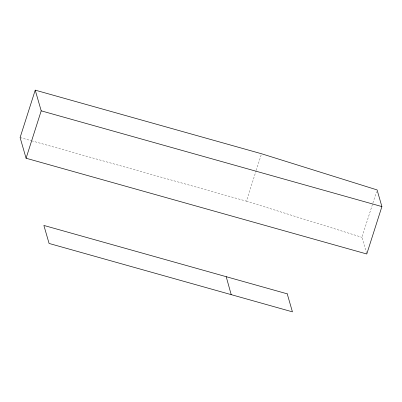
<?xml version="1.0" encoding="UTF-8"?>
<svg xmlns="http://www.w3.org/2000/svg" width="402" height="402" viewBox="0 0 402 402"><rect width="100%" height="100%" fill="white"/><g stroke="black" fill="none" stroke-linecap="round" stroke-linejoin="round"><path stroke-width="0.3" stroke-dasharray="2.01 1.51" d="M31.567 140.78L246.416 201.166L256.059 170.945M256.25 170.353L261.355 154.353M366.599 253.396L361.951 237.316L372.729 203.538M372.915 202.945L376.508 191.689M20.1 137.559L30.964 140.61M246.416 201.166L361.951 237.316"/><path stroke-width="0.6" d="M35.23 90.148L20.1 137.559L26.08 158.237L366.77 253.994L381.9 206.588L377.076 189.91L261.546 153.76L35.23 90.148L41.21 110.831L26.08 158.237M41.21 110.831L381.9 206.588M226.2 276.687L231.19 294.636M287.224 293.837L43.873 225.442L49.084 243.451L292.435 311.851L287.224 293.837"/></g></svg>
